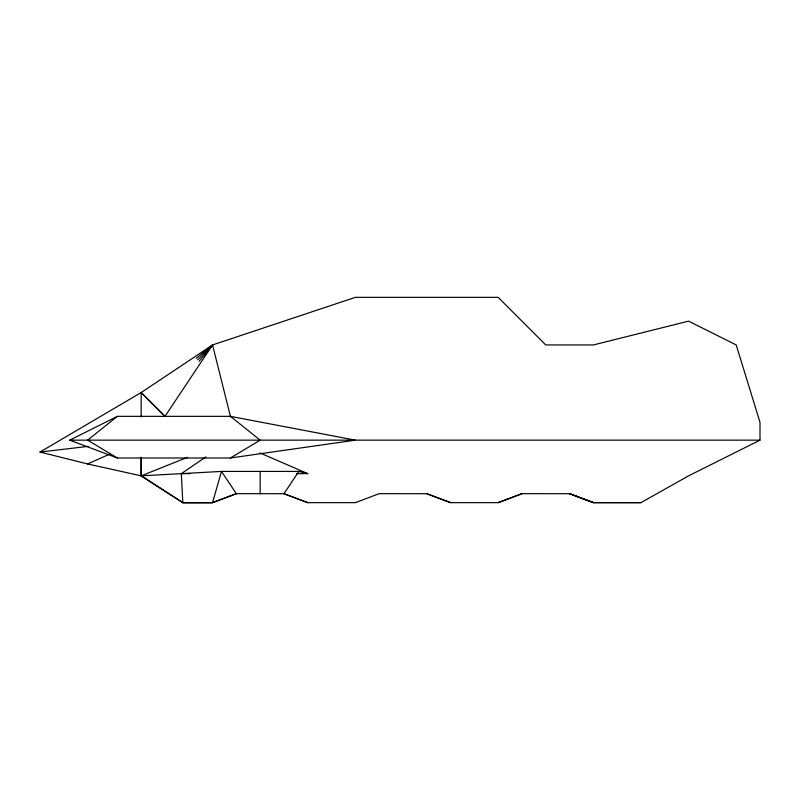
<?xml version="1.0" encoding="UTF-8"?>
<svg xmlns="http://www.w3.org/2000/svg" width="800" height="800" viewBox="0 0 800 800"><rect width="100%" height="100%" fill="white"/><g stroke="black" fill="none" stroke-linecap="round" stroke-linejoin="round"><path stroke-width="1.2" d="M236.36 493.66L212.56 502.62L182.81 502.62L141.16 475.83L141.16 457.38L141.16 475.84L182.81 502.65L212.56 502.66L236.36 493.66L283.97 493.72L307.77 502.66L355.38 502.66L379.17 493.66L426.78 493.72L450.59 502.66L498.19 502.66L521.98 493.66L569.59 493.72L593.39 502.62L640.99 502.62L688.59 475.84L760 440.15L760 422.3L736.2 344.94L688.59 321.14L593.39 344.94L545.78 344.94L498.18 297.34L355.37 297.34L212.56 344.94L141.16 392.55L40 452.05L87.6 463.95L141.16 475.84L221.49 471.42L298.83 471.42L307.77 473.64L296.61 473.64M141.16 416.96L141.16 392.55L164.97 416.35L212.56 344.94L230.42 416.35L260.16 440.15L230.41 458L117.36 458L69.75 440.15L117.37 416.35L230.42 416.35L355.39 440.15L230.41 458M298.83 471.42L283.97 493.72L307.77 502.66M199.18 361.31L212.57 344.94L196.2 358.33M197.69 359.82L212.57 344.94M117.36 416.35L87.62 440.15L117.37 458M182.82 502.65L181.33 473.64L205.87 456.89M87.6 463.95L109.25 454.33M141.16 475.86L187.52 457.31M498.18 502.66L521.98 493.66M40 452.05L88.11 446.39M69.75 440.15L760 440.15M181.33 473.64L190 473.64M182.81 502.62L212.56 502.57L221.49 471.42L236.36 493.72M593.39 502.66L569.58 493.66L593.39 502.66L640.99 502.65M450.58 502.62L426.78 493.72M259.99 452.95L307.77 473.64M141.16 392.55L164.96 416.35M260.16 471.42L260.16 493.72"/></g></svg>
